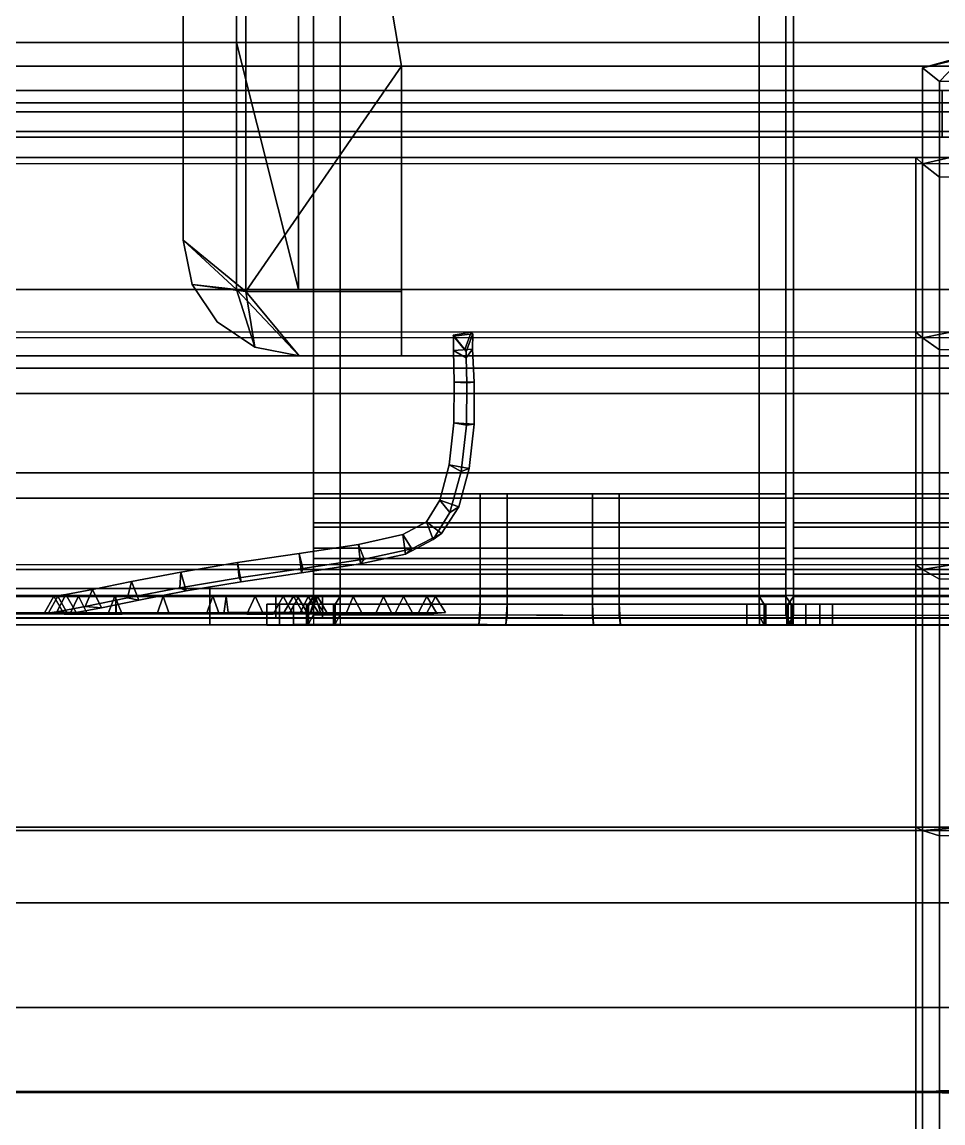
# Model space of a CAD drawing. Extents: x -252 to 252, y 0 to 101.
# Drawn here: x 182.8 to 195.46, y 30.93 to 46.08 of the extents above; entities that cross this region are included whole.
import ezdxf

# ---------------------------------------------------------------- set-up
doc = ezdxf.new("R2010")
doc.units = 0

msp = doc.modelspace()

# ---------------------------------------------------------------- linework, layer by layer
for points in [[(179.276413, 58.108585, 78.057793), (181.416122, 45.471222, 78.057793), (198.326492, 45.471222, 78.057793), (200.466202, 58.108585, 78.057793)], [(179.676422, 58.108585, -203.742203), (181.816132, 45.471222, -203.742203), (198.726501, 45.471222, -203.742203), (200.866211, 58.108585, -203.742203)], [(185.749023, 42.398937, -15.005107), (185.749023, 58.112431, -15.005107), (185.015549, 57.403996, -14.871928), (185.015549, 43.078682, -14.871928)], [(185.015549, 57.403996, -13.650981), (185.876419, 58.108585, -13.257792), (185.876419, 42.374115, -13.257792), (185.015549, 43.078682, -13.650981)], [(185.876419, 42.374115, -13.257792), (185.876419, 58.108585, -13.257792), (188.016129, 45.471222, -13.257792)], [(185.876419, 58.108585, -13.257792), (207.066208, 58.108585, -13.257792), (204.926498, 45.471222, -13.257792), (188.016129, 45.471222, -13.257792)], [(185.015549, 57.403996, -14.871928), (185.015549, 57.403996, -14.706149), (185.015549, 43.078682, -14.706149), (185.015549, 43.078682, -14.871928)], [(185.015549, 43.078682, -13.788058), (185.015549, 43.078682, -14.706149), (185.015549, 57.403996, -14.706149), (185.015549, 57.403996, -13.788051)], [(185.015549, 57.403996, -13.788051), (185.015549, 57.403996, -13.650981), (185.015549, 43.078682, -13.650981), (185.015549, 43.078682, -13.788058)], [(199.800003, 45.799999, 79.805107), (180, 45.799999, 79.805107), (180, 57.200001, 79.805107), (199.800003, 57.200001, 79.805107)], [(200.200012, 45.799999, -201.994888), (180.400009, 45.799999, -201.994888), (180.400009, 57.200001, -201.994888), (200.200012, 57.200001, -201.994888)], [(186.600006, 57.200001, -15.005107), (185.749023, 57.200001, -15.005107), (185.749023, 45.799999, -15.005107), (186.600006, 42.398937, -15.005107)], [(206.400009, 45.799999, -15.005107), (206.400009, 57.200001, -15.005107), (186.600006, 57.200001, -15.005107), (186.600006, 45.799999, -15.005107)], [(186.80603, 39.588352, 77.987602), (186.80603, 39.588352, 77.677361), (186.80603, 49.715637, 77.677361), (186.80603, 49.715637, 77.987602)], [(186.80603, 39.588352, 77.987602), (186.80603, 49.715637, 77.987602), (192.9366, 49.715637, 77.987602), (192.9366, 39.588352, 77.987602)], [(186.80603, 49.715637, 77.677361), (186.80603, 39.588352, 77.677361), (192.9366, 39.588352, 77.677361), (192.9366, 49.715637, 77.677361)], [(187.17395, 39.588352, -203.817276), (187.17395, 39.588352, -204.127518), (187.17395, 49.715637, -204.127518), (187.17395, 49.715637, -203.817276)], [(187.17395, 39.588352, -203.817276), (187.17395, 49.715637, -203.817276), (193.30452, 49.715637, -203.817276), (193.30452, 39.588352, -203.817276)], [(187.17395, 49.715637, -204.127518), (187.17395, 39.588352, -204.127518), (193.30452, 39.588352, -204.127518), (193.30452, 49.715637, -204.127518)], [(192.9366, 39.588352, 77.987602), (192.9366, 49.715637, 77.987602), (192.9366, 49.715637, 77.677361), (192.9366, 39.588352, 77.677361)], [(193.30452, 39.588352, -203.817276), (193.30452, 49.715637, -203.817276), (193.30452, 49.715637, -204.127518), (193.30452, 39.588352, -204.127518)], [(193.406342, 39.588352, -13.103363), (193.406342, 49.715637, -13.103363), (193.406342, 49.715637, -12.793121), (193.406342, 39.588352, -12.793121)], [(199.536911, 39.588352, -13.103363), (199.536911, 49.715637, -13.103363), (193.406342, 49.715637, -13.103363), (193.406342, 39.588352, -13.103363)], [(199.536911, 49.715637, -12.793121), (199.536911, 39.588352, -12.793121), (193.406342, 39.588352, -12.793121), (193.406342, 49.715637, -12.793121)], [(180, 45.799999, 79.805107), (199.800003, 45.799999, 79.805107), (199.800003, 42.398975, 79.805107), (180, 42.398937, 79.805107)], [(180.400009, 45.799999, -201.994888), (200.200012, 45.799999, -201.994888), (200.200012, 42.398975, -201.994888), (180.400009, 42.398937, -201.994888)], [(185.749023, 42.398937, -15.005107), (186.600006, 42.398937, -15.005107), (185.749023, 45.799999, -15.005107)], [(186.600006, 45.799999, -15.005107), (186.600006, 42.398937, -15.005107), (206.400009, 42.398975, -15.005107), (206.400009, 45.799999, -15.005107)], [(195.725952, 45.577396, 122.93531), (195.745941, 45.608158, 123.582314), (195.184677, 45.45192, 123.337318)], [(195.184677, 45.45192, 123.337318), (195.745941, 45.608158, 123.582314), (195.418335, 45.25993, 123.953377)], [(195.418335, 45.25993, 123.953377), (195.745941, 45.608158, 123.582314), (196.104126, 45.266735, 123.931664)], [(181.416122, 45.471222, 78.877983), (181.416122, 41.486526, 78.877983), (198.326492, 41.486526, 78.877983), (198.326492, 45.471222, 78.877983)], [(198.326492, 45.471222, 78.588058), (198.326492, 45.471222, 78.057793), (181.416122, 45.471222, 78.057793), (181.416122, 45.471222, 78.588058)], [(198.326492, 45.471222, 78.588058), (181.416122, 45.471222, 78.588058), (181.416122, 45.471222, 78.877983), (198.326492, 45.471222, 78.877983)], [(181.816132, 45.471222, -202.922012), (181.816132, 41.486526, -202.922012), (198.726501, 41.486526, -202.922012), (198.726501, 45.471222, -202.922012)], [(198.726501, 45.471222, -203.211945), (198.726501, 45.471222, -203.742203), (181.816132, 45.471222, -203.742203), (181.816132, 45.471222, -203.211945)], [(198.726501, 45.471222, -203.211945), (181.816132, 45.471222, -203.211945), (181.816132, 45.471222, -202.922012), (198.726501, 45.471222, -202.922012)], [(185.876419, 42.374115, -13.257792), (188.016129, 45.471222, -13.257792), (188.016129, 42.374119, -13.257792)], [(188.016129, 45.471222, -14.077983), (204.926498, 45.471222, -14.077983), (204.926498, 41.486526, -14.077983), (188.016129, 41.486526, -14.077983)], [(204.926498, 45.471222, -13.788058), (188.016129, 45.471222, -13.788058), (188.016129, 45.471222, -13.257792), (204.926498, 45.471222, -13.257792)], [(188.016129, 45.471222, -13.788058), (188.016129, 45.471222, -14.077983), (188.016129, 41.486526, -14.077983), (188.016129, 41.486526, -13.788058)], [(204.926498, 45.471222, -13.788058), (204.926498, 45.471222, -14.077983), (188.016129, 45.471222, -14.077983), (188.016129, 45.471222, -13.788058)], [(188.016129, 45.471222, -13.788058), (188.016129, 41.486526, -13.788058), (188.016129, 42.374119, -13.257792), (188.016129, 45.471222, -13.257792)], [(195.725952, 44.252926, 122.522285), (195.725952, 45.577396, 122.93531), (195.184677, 45.45192, 123.337318), (195.184677, 44.131115, 122.925682)], [(195.184677, 44.131115, 122.925682), (195.184677, 45.45192, 123.337318), (195.418335, 45.25993, 123.953377), (195.418335, 43.944725, 123.543724)], [(195.418335, 43.944725, 123.543724), (195.418335, 45.25993, 123.953377), (196.104126, 45.266735, 123.931664), (196.104126, 43.951321, 123.521523)], [(195.451782, 44.969196, 122.98333), (195.451782, 45.137424, 123.344154), (177.152664, 45.137424, 123.344032), (177.152664, 44.969196, 122.983208)], [(195.451782, 45.137424, 123.344154), (195.451782, 44.846302, 123.615608), (177.152664, 44.846302, 123.615486), (177.152664, 45.137424, 123.344032)], [(199.65155, 44.969196, -154.254807), (199.65155, 45.137424, -153.893982), (181.352432, 45.137424, -153.894104), (181.352432, 44.969196, -154.254929)], [(199.65155, 45.137424, -153.893982), (199.65155, 44.846302, -153.622528), (181.352432, 44.846302, -153.62265), (181.352432, 45.137424, -153.894104)], [(195.451782, 44.5741, 123.031654), (195.451782, 44.969196, 122.98333), (177.152664, 44.969196, 122.983208), (177.152664, 44.5741, 123.032021)], [(199.65155, 44.5741, -154.206482), (199.65155, 44.969196, -154.254807), (181.352432, 44.969196, -154.254929), (181.352432, 44.5741, -154.206116)], [(195.451782, 44.846302, 123.615608), (195.451782, 44.498142, 123.422798), (177.152664, 44.498142, 123.422676), (177.152664, 44.846302, 123.615486)], [(199.65155, 44.846302, -153.622528), (199.65155, 44.498142, -153.815338), (181.352432, 44.498142, -153.81546), (181.352432, 44.846302, -153.62265)], [(195.451782, 44.498142, 123.422798), (195.451782, 44.5741, 123.031654), (177.152664, 44.5741, 123.032021), (177.152664, 44.498142, 123.422676)], [(199.65155, 44.498142, -153.815338), (199.65155, 44.5741, -154.206482), (181.352432, 44.5741, -154.206116), (181.352432, 44.498142, -153.81546)], [(195.725952, 41.844803, 121.795723), (195.725952, 44.252926, 122.522285), (195.184677, 44.131115, 122.925682), (195.184677, 41.735958, 122.203041)], [(177.571655, 44.216034, 122.643822), (195.092148, 44.214142, 122.650536), (195.184677, 44.131115, 122.925682), (177.478668, 44.133251, 122.918983)], [(177.478668, 41.737545, 122.197304), (177.478668, 44.133251, 122.918983), (195.184677, 44.131115, 122.925682), (195.184677, 41.735958, 122.203041)], [(195.092148, 44.214142, 122.650536), (177.571655, 44.216034, 122.643822), (177.571655, 41.816006, 121.921211), (195.091934, 41.814667, 121.926888)], [(181.771408, 44.216034, -154.594315), (199.291916, 44.214142, -154.587601), (199.384445, 44.131115, -154.312454), (181.678436, 44.133251, -154.319153)], [(181.678436, 41.737545, -155.040833), (181.678436, 44.133251, -154.319153), (199.384445, 44.131115, -154.312454), (199.384445, 41.735958, -155.035095)], [(199.291916, 44.214142, -154.587601), (181.771408, 44.216034, -154.594315), (181.771423, 41.816006, -155.316925), (199.291702, 41.814667, -155.311249)], [(195.092148, 44.214142, 122.650536), (195.091934, 41.814667, 121.926888), (195.184677, 41.735958, 122.203041), (195.184677, 44.131115, 122.925682)], [(195.184677, 41.735958, 122.203041), (195.184677, 44.131115, 122.925682), (195.418335, 43.944725, 123.543724), (195.418335, 41.569405, 122.826469)], [(195.418335, 41.569405, 122.826469), (195.418335, 43.944725, 123.543724), (196.104126, 43.951321, 123.521523), (196.104126, 41.575306, 122.804237)], [(185.749023, 42.398937, -15.005107), (185.015549, 43.078682, -14.871928), (185.136749, 42.46941, -14.871928)], [(185.876419, 42.374115, -13.257792), (185.136749, 42.46941, -13.650981), (185.015549, 43.078682, -13.650981)], [(185.015549, 43.078682, -13.650981), (185.136749, 42.46941, -13.650981), (185.136749, 42.46941, -13.788051), (185.015549, 43.078682, -13.788058)], [(185.136749, 42.46941, -14.706149), (185.136749, 42.46941, -14.871928), (185.015549, 43.078682, -14.871928), (185.015549, 43.078682, -14.706149)], [(185.015549, 43.078682, -13.788058), (185.136749, 42.46941, -13.788051), (185.136749, 42.46941, -14.706149), (185.015549, 43.078682, -14.706149)], [(185.481888, 41.952839, -14.871928), (185.998413, 41.607716, -14.871928), (185.749023, 42.398937, -15.005107), (185.136749, 42.46941, -14.871928)], [(185.876419, 42.374115, -13.257792), (185.998413, 41.607716, -13.650981), (185.481888, 41.952839, -13.650981), (185.136749, 42.46941, -13.650981)], [(185.481888, 41.952839, -13.650981), (185.481888, 41.952839, -13.788051), (185.136749, 42.46941, -13.788051), (185.136749, 42.46941, -13.650981)], [(185.481888, 41.952839, -14.706149), (185.481888, 41.952839, -14.871928), (185.136749, 42.46941, -14.871928), (185.136749, 42.46941, -14.706149)], [(185.481888, 41.952839, -13.788051), (185.481888, 41.952839, -14.706149), (185.136749, 42.46941, -14.706149), (185.136749, 42.46941, -13.788051)], [(180.007706, 41.486526, 79.671928), (179.149017, 42.398937, 79.805107), (200.593613, 42.398975, 79.805107), (199.734909, 41.486526, 79.671928)], [(180.407715, 41.486526, -202.128067), (179.549026, 42.398937, -201.994888), (200.993622, 42.398975, -201.994888), (200.134918, 41.486526, -202.128067)], [(186.607712, 41.486526, -14.871928), (206.334915, 41.486526, -14.871928), (207.193619, 42.398975, -15.005107), (185.749023, 42.398937, -15.005107)], [(186.607712, 41.486526, -14.871928), (185.749023, 42.398937, -15.005107), (185.998413, 41.607716, -14.871928)], [(188.016129, 42.374119, -13.257792), (188.016129, 41.486526, -13.650981), (186.607712, 41.486526, -13.650981), (185.876419, 42.374115, -13.257792)], [(186.607712, 41.486526, -13.650981), (185.998413, 41.607716, -13.650981), (185.876419, 42.374115, -13.257792)], [(188.016129, 41.486526, -13.788058), (188.016129, 41.486526, -13.650981), (188.016129, 42.374119, -13.257792)], [(185.998413, 41.607716, -13.650981), (185.998413, 41.607716, -13.788051), (185.481888, 41.952839, -13.788051), (185.481888, 41.952839, -13.650981)], [(185.998413, 41.607716, -14.706149), (185.998413, 41.607716, -14.871928), (185.481888, 41.952839, -14.871928), (185.481888, 41.952839, -14.706149)], [(185.998413, 41.607716, -13.788051), (185.998413, 41.607716, -14.706149), (185.481888, 41.952839, -14.706149), (185.481888, 41.952839, -13.788051)], [(195.725952, 38.6315, 120.938271), (195.725952, 41.844803, 121.795723), (195.184677, 41.735958, 122.203041), (195.184677, 38.54586, 121.350044)], [(195.184677, 38.54586, 121.350044), (177.478668, 38.547199, 121.344261), (177.478668, 41.737545, 122.197304), (195.184677, 41.735958, 122.203041)], [(177.571655, 41.816006, 121.921211), (177.571655, 38.61351, 121.063759), (195.091934, 38.612377, 121.069954), (195.091934, 41.814667, 121.926888)], [(199.384445, 38.54586, -155.888092), (181.678436, 38.547199, -155.893875), (181.678436, 41.737545, -155.040833), (199.384445, 41.735958, -155.035095)], [(181.771423, 41.816006, -155.316925), (181.771423, 38.61351, -156.174377), (199.291702, 38.612377, -156.168182), (199.291702, 41.814667, -155.311249)], [(188.728714, 41.76976, -14.050262), (188.887634, 41.575516, -14.066254), (188.976868, 41.81049, -14.055511)], [(188.728714, 41.76976, -14.050262), (188.976868, 41.81049, -14.055511), (188.999527, 41.789444, -13.592499), (188.73317, 41.755539, -13.608429)], [(188.887634, 41.575516, -14.066254), (188.728714, 41.76976, -14.050262), (188.73317, 41.755539, -13.608429), (188.908157, 41.547646, -13.697723)], [(188.73317, 41.755539, -13.608429), (188.999527, 41.789444, -13.592499), (188.992493, 41.576355, -13.284698), (188.734268, 41.559429, -13.31723)], [(188.908157, 41.547646, -13.697723), (188.73317, 41.755539, -13.608429), (188.734268, 41.559429, -13.31723), (188.904785, 41.461143, -13.521637)], [(188.976868, 41.81049, -14.055511), (188.887634, 41.575516, -14.066254), (188.908157, 41.547646, -13.697723), (188.999527, 41.789444, -13.592499)], [(188.999527, 41.789444, -13.592499), (188.908157, 41.547646, -13.697723), (188.904785, 41.461143, -13.521637), (188.992493, 41.576355, -13.284698)], [(195.091934, 41.814667, 121.926888), (195.091934, 38.612377, 121.069954), (195.184677, 38.54586, 121.350044), (195.184677, 41.735958, 122.203041)], [(195.184677, 38.54586, 121.350044), (195.184677, 41.735958, 122.203041), (195.418335, 41.569405, 122.826469), (195.418335, 38.414532, 121.982719)], [(186.607712, 41.486526, -13.650981), (186.607712, 41.486526, -13.788051), (185.998413, 41.607716, -13.788051), (185.998413, 41.607716, -13.650981)], [(186.607712, 41.486526, -14.706149), (186.607712, 41.486526, -14.871928), (185.998413, 41.607716, -14.871928), (185.998413, 41.607716, -14.706149)], [(186.607712, 41.486526, -13.788051), (186.607712, 41.486526, -14.706149), (185.998413, 41.607716, -14.706149), (185.998413, 41.607716, -13.788051)], [(188.734268, 41.559429, -13.31723), (188.992493, 41.576355, -13.284698), (189.015457, 41.125591, -13.221588), (188.741882, 41.123478, -13.258453)], [(188.904785, 41.461143, -13.521637), (188.734268, 41.559429, -13.31723), (188.741882, 41.123478, -13.258453), (188.914413, 41.117249, -13.482574)], [(188.992493, 41.576355, -13.284698), (188.904785, 41.461143, -13.521637), (188.914413, 41.117249, -13.482574), (189.015457, 41.125591, -13.221588)], [(195.418335, 38.414532, 121.982719), (195.418335, 41.569405, 122.826469), (196.104126, 41.575306, 122.804237), (196.104126, 38.419178, 121.960014)], [(180.007706, 41.486526, 79.671928), (199.734909, 41.486526, 79.671928), (199.440826, 41.486526, 79.506149), (180.301788, 41.486526, 79.506149)], [(180.301788, 41.486526, 79.506149), (199.440826, 41.486526, 79.506149), (198.326492, 41.486526, 78.877983), (181.416122, 41.486526, 78.877983)], [(180.407715, 41.486526, -202.128067), (200.134918, 41.486526, -202.128067), (199.840836, 41.486526, -202.293854), (180.701797, 41.486526, -202.293854)], [(180.701797, 41.486526, -202.293854), (199.840836, 41.486526, -202.293854), (198.726501, 41.486526, -202.922012), (181.816132, 41.486526, -202.922012)], [(186.607712, 41.486526, -14.871928), (186.607712, 41.486526, -14.706149), (186.901794, 41.486526, -14.706149)], [(186.607712, 41.486526, -14.706149), (186.607712, 41.486526, -13.788051), (186.901794, 41.486526, -14.706149)], [(186.607712, 41.486526, -14.871928), (186.901794, 41.486526, -14.706149), (206.040833, 41.486526, -14.706149), (206.334915, 41.486526, -14.871928)], [(188.016129, 41.486526, -13.650981), (188.016129, 41.486526, -13.788058), (186.607712, 41.486526, -13.788051), (186.607712, 41.486526, -13.650981)], [(188.016129, 41.486526, -14.077983), (186.901794, 41.486526, -14.706149), (186.607712, 41.486526, -13.788051), (188.016129, 41.486526, -13.788058)], [(186.901794, 41.486526, -14.706149), (188.016129, 41.486526, -14.077983), (204.926498, 41.486526, -14.077983), (206.040833, 41.486526, -14.706149)], [(173.486786, 41.317383, 217.815475), (173.486786, 41.317383, 200.198975), (240.904663, 41.317383, 200.198944), (240.904663, 41.317383, 217.815399)], [(173.486786, 41.317383, 217.815475), (240.904663, 41.317383, 217.815399), (240.904663, 39.528076, 217.815399), (173.486786, 39.528076, 217.815475)], [(173.486786, 41.317383, 200.198975), (173.486786, 40.969849, 199.696564), (240.904663, 40.969849, 199.696655), (240.904663, 41.317383, 200.198944)], [(188.741882, 41.123478, -13.258453), (189.015457, 41.125591, -13.221588), (189.016449, 40.545555, -13.238495), (188.735947, 40.564407, -13.276703)], [(188.914413, 41.117249, -13.482574), (188.741882, 41.123478, -13.258453), (188.735947, 40.564407, -13.276703), (188.909851, 40.532238, -13.492706)], [(189.015457, 41.125591, -13.221588), (188.914413, 41.117249, -13.482574), (188.909851, 40.532238, -13.492706), (189.016449, 40.545555, -13.238495)], [(240.904663, 39.87561, 199.696655), (240.904663, 40.969849, 199.696655), (173.486786, 40.969849, 199.696564), (173.486786, 39.87561, 199.696564)], [(188.909851, 40.532238, -13.492706), (188.735947, 40.564407, -13.276703), (188.671143, 39.98661, -13.204376), (188.836777, 39.893131, -13.407928)], [(188.735947, 40.564407, -13.276703), (189.016449, 40.545555, -13.238495), (188.948685, 39.938255, -13.161163), (188.671143, 39.98661, -13.204376)], [(189.016449, 40.545555, -13.238495), (188.909851, 40.532238, -13.492706), (188.836777, 39.893131, -13.407928), (188.948685, 39.938255, -13.161163)], [(173.486786, 39.87561, 199.696564), (173.486786, 39.528076, 200.198975), (240.904663, 39.528076, 200.198944), (240.904663, 39.87561, 199.696655)], [(188.836777, 39.893131, -13.407928), (188.671143, 39.98661, -13.204376), (188.542511, 39.501709, -13.038422), (188.684036, 39.332859, -13.210114)], [(188.671143, 39.98661, -13.204376), (188.948685, 39.938255, -13.161163), (188.804947, 39.407192, -12.977814), (188.542511, 39.501709, -13.038422)], [(188.948685, 39.938255, -13.161163), (188.836777, 39.893131, -13.407928), (188.684036, 39.332859, -13.210114), (188.804947, 39.407192, -12.977814)], [(186.80603, 39.588352, 77.987602), (186.80603, 39.190147, 78.039177), (186.80603, 39.127048, 77.751091), (186.80603, 39.588352, 77.677361)], [(186.80603, 39.190147, 78.039177), (186.80603, 39.588352, 77.987602), (192.9366, 39.588352, 77.987602), (192.9366, 39.190147, 78.039177)], [(186.80603, 39.588352, 77.677361), (186.80603, 39.127048, 77.751091), (192.9366, 39.127048, 77.751091), (192.9366, 39.588352, 77.677361)], [(187.17395, 39.588352, -203.817276), (187.17395, 39.190147, -203.765701), (187.17395, 39.127048, -204.053787), (187.17395, 39.588352, -204.127518)], [(187.17395, 39.190147, -203.765701), (187.17395, 39.588352, -203.817276), (193.30452, 39.588352, -203.817276), (193.30452, 39.190147, -203.765701)], [(187.17395, 39.588352, -204.127518), (187.17395, 39.127048, -204.053787), (193.30452, 39.127048, -204.053787), (193.30452, 39.588352, -204.127518)], [(189.100677, 38.069798, 76.102043), (189.100677, 39.588356, 77.677361), (189.100677, 39.127048, 77.751091)], [(189.100677, 38.069798, 76.102043), (190.641937, 38.069798, 76.102043), (190.641937, 39.588356, 77.677361), (189.100677, 39.588356, 77.677361)], [(189.468597, 38.069798, -205.702835), (189.468597, 39.588356, -204.127518), (189.468597, 39.127048, -204.053787)], [(189.468597, 38.069798, -205.702835), (191.009857, 38.069798, -205.702835), (191.009857, 39.588356, -204.127518), (189.468597, 39.588356, -204.127518)], [(190.641937, 38.069798, 76.102043), (190.641937, 39.127048, 77.751091), (190.641937, 39.588356, 77.677361)], [(191.009857, 38.069798, -205.702835), (191.009857, 39.127048, -204.053787), (191.009857, 39.588356, -204.127518)], [(192.9366, 39.588352, 77.987602), (192.9366, 39.588352, 77.677361), (192.9366, 39.127048, 77.751091), (192.9366, 39.190147, 78.039177)], [(193.30452, 39.588352, -203.817276), (193.30452, 39.588352, -204.127518), (193.30452, 39.127048, -204.053787), (193.30452, 39.190147, -203.765701)], [(193.406342, 39.588352, -13.103363), (193.406342, 39.588352, -12.793121), (193.406342, 39.127048, -12.866852), (193.406342, 39.190147, -13.154938)], [(199.536911, 39.190147, -13.154938), (199.536911, 39.588352, -13.103363), (193.406342, 39.588352, -13.103363), (193.406342, 39.190147, -13.154938)], [(199.536911, 39.588352, -12.793121), (199.536911, 39.127048, -12.866852), (193.406342, 39.127048, -12.866852), (193.406342, 39.588352, -12.793121)], [(240.904663, 39.528076, 217.815399), (240.904663, 39.528076, 200.198944), (173.486786, 39.528076, 200.198975), (173.486786, 39.528076, 217.815475)], [(188.684036, 39.332859, -13.210114), (188.542511, 39.501709, -13.038422), (188.361908, 39.200043, -12.826691), (188.451965, 38.961079, -12.950531)], [(188.542511, 39.501709, -13.038422), (188.804947, 39.407192, -12.977814), (188.568771, 39.040028, -12.721039), (188.361908, 39.200043, -12.826691)], [(188.804947, 39.407192, -12.977814), (188.684036, 39.332859, -13.210114), (188.451965, 38.961079, -12.950531), (188.568771, 39.040028, -12.721039)], [(186.80603, 38.839237, 78.201408), (186.80603, 38.699574, 77.93029), (186.80603, 39.127048, 77.751091), (186.80603, 39.190147, 78.039177)], [(186.80603, 38.839237, 78.201408), (186.80603, 39.190147, 78.039177), (192.9366, 39.190147, 78.039177), (192.9366, 38.839237, 78.201408)], [(186.80603, 39.127048, 77.751091), (186.80603, 38.699574, 77.93029), (192.9366, 38.699574, 77.93029), (192.9366, 39.127048, 77.751091)], [(187.17395, 38.839237, -203.60347), (187.17395, 38.699574, -203.874588), (187.17395, 39.127048, -204.053787), (187.17395, 39.190147, -203.765701)], [(187.17395, 38.839237, -203.60347), (187.17395, 39.190147, -203.765701), (193.30452, 39.190147, -203.765701), (193.30452, 38.839237, -203.60347)], [(187.17395, 39.127048, -204.053787), (187.17395, 38.699574, -203.874588), (193.30452, 38.699574, -203.874588), (193.30452, 39.127048, -204.053787)], [(188.451965, 38.961079, -12.950531), (188.361908, 39.200043, -12.826691), (188.033981, 39.025928, -12.595428), (188.073578, 38.759224, -12.69278)], [(188.361908, 39.200043, -12.826691), (188.568771, 39.040028, -12.721039), (188.159622, 38.830177, -12.443573), (188.033981, 39.025928, -12.595428)], [(189.100677, 38.069798, 76.102043), (189.100677, 39.127048, 77.751091), (189.100677, 38.699574, 77.93029)], [(189.468597, 38.069798, -205.702835), (189.468597, 39.127048, -204.053787), (189.468597, 38.699574, -203.874588)], [(190.641937, 38.069798, 76.102043), (190.641937, 38.699574, 77.93029), (190.641937, 39.127048, 77.751091)], [(191.009857, 38.069798, -205.702835), (191.009857, 38.699574, -203.874588), (191.009857, 39.127048, -204.053787)], [(192.9366, 38.839237, 78.201408), (192.9366, 39.190147, 78.039177), (192.9366, 39.127048, 77.751091), (192.9366, 38.699574, 77.93029)], [(193.30452, 38.839237, -203.60347), (193.30452, 39.190147, -203.765701), (193.30452, 39.127048, -204.053787), (193.30452, 38.699574, -203.874588)], [(193.406342, 38.839237, -13.317169), (193.406342, 39.190147, -13.154938), (193.406342, 39.127048, -12.866852), (193.406342, 38.699574, -13.046051)], [(199.536911, 38.839237, -13.317169), (199.536911, 39.190147, -13.154938), (193.406342, 39.190147, -13.154938), (193.406342, 38.839237, -13.317169)], [(199.536911, 39.127048, -12.866852), (199.536911, 38.699574, -13.046051), (193.406342, 38.699574, -13.046051), (193.406342, 39.127048, -12.866852)], [(188.073578, 38.759224, -12.69278), (188.033981, 39.025928, -12.595428), (187.426666, 38.89159, -12.382111), (187.451141, 38.624393, -12.475128)], [(188.033981, 39.025928, -12.595428), (188.159622, 38.830177, -12.443573), (187.501648, 38.687141, -12.209869), (187.426666, 38.89159, -12.382111)], [(188.568771, 39.040028, -12.721039), (188.451965, 38.961079, -12.950531), (188.073578, 38.759224, -12.69278), (188.159622, 38.830177, -12.443573)], [(187.451141, 38.624393, -12.475128), (187.426666, 38.89159, -12.382111), (186.611481, 38.766823, -12.232635), (186.642578, 38.501907, -12.327423)], [(187.426666, 38.89159, -12.382111), (187.501648, 38.687141, -12.209869), (186.657883, 38.559124, -12.054901), (186.611481, 38.766823, -12.232635)], [(186.80603, 38.481049, 78.427666), (186.80603, 38.27792, 78.255852), (186.80603, 38.699574, 77.93029), (186.80603, 38.839237, 78.201408)], [(186.80603, 38.481049, 78.427666), (186.80603, 38.839237, 78.201408), (192.9366, 38.839237, 78.201408), (192.9366, 38.481049, 78.427666)], [(187.17395, 38.481049, -203.377213), (187.17395, 38.27792, -203.549026), (187.17395, 38.699574, -203.874588), (187.17395, 38.839237, -203.60347)], [(187.17395, 38.481049, -203.377213), (187.17395, 38.839237, -203.60347), (193.30452, 38.839237, -203.60347), (193.30452, 38.481049, -203.377213)], [(188.159622, 38.830177, -12.443573), (188.073578, 38.759224, -12.69278), (187.451141, 38.624393, -12.475128), (187.501648, 38.687141, -12.209869)], [(192.9366, 38.481049, 78.427666), (192.9366, 38.839237, 78.201408), (192.9366, 38.699574, 77.93029), (192.9366, 38.27792, 78.255852)], [(193.30452, 38.481049, -203.377213), (193.30452, 38.839237, -203.60347), (193.30452, 38.699574, -203.874588), (193.30452, 38.27792, -203.549026)], [(193.406342, 38.481049, -13.543427), (193.406342, 38.839237, -13.317169), (193.406342, 38.699574, -13.046051), (193.406342, 38.27792, -13.371613)], [(199.536911, 38.481049, -13.543427), (199.536911, 38.839237, -13.317169), (193.406342, 38.839237, -13.317169), (193.406342, 38.481049, -13.543427)], [(185.762955, 38.641129, -12.191376), (185.783569, 38.430084, -12.01413), (184.968735, 38.294968, -12.117218), (184.980026, 38.51123, -12.286896)], [(185.811615, 38.37854, -12.286957), (185.762955, 38.641129, -12.191376), (184.980026, 38.51123, -12.286896), (185.053848, 38.251812, -12.378876)], [(186.642578, 38.501907, -12.327423), (186.611481, 38.766823, -12.232635), (185.762955, 38.641129, -12.191376), (185.811615, 38.37854, -12.286957)], [(186.611481, 38.766823, -12.232635), (186.657883, 38.559124, -12.054901), (185.783569, 38.430084, -12.01413), (185.762955, 38.641129, -12.191376)], [(187.501648, 38.687141, -12.209869), (187.451141, 38.624393, -12.475128), (186.642578, 38.501907, -12.327423), (186.657883, 38.559124, -12.054901)], [(186.80603, 38.699574, 77.93029), (186.80603, 38.27792, 78.255852), (192.9366, 38.27792, 78.255852), (192.9366, 38.699574, 77.93029)], [(187.17395, 38.699574, -203.874588), (187.17395, 38.27792, -203.549026), (193.30452, 38.27792, -203.549026), (193.30452, 38.699574, -203.874588)], [(189.100677, 38.069798, 76.102043), (189.100677, 38.699574, 77.93029), (189.100677, 38.27792, 78.255913)], [(189.468597, 38.069798, -205.702835), (189.468597, 38.699574, -203.874588), (189.468597, 38.27792, -203.548965)], [(190.641937, 38.069798, 76.102043), (190.641937, 38.27792, 78.255913), (190.641937, 38.699574, 77.93029)], [(191.009857, 38.069798, -205.702835), (191.009857, 38.27792, -203.548965), (191.009857, 38.699574, -203.874588)], [(199.536911, 38.699574, -13.046051), (199.536911, 38.27792, -13.371613), (193.406342, 38.27792, -13.371613), (193.406342, 38.699574, -13.046051)], [(177.478668, 34.953819, 120.599174), (177.478668, 38.547199, 121.344261), (195.184677, 38.54586, 121.350044), (195.184677, 34.953133, 120.604897)], [(195.091934, 38.612377, 121.069954), (177.571655, 38.61351, 121.063759), (177.571655, 34.998692, 120.315727), (195.091934, 34.998444, 120.321968)], [(181.678436, 34.953819, -156.638962), (181.678436, 38.547199, -155.893875), (199.384445, 38.54586, -155.888092), (199.384445, 34.953133, -156.63324)], [(199.291702, 38.612377, -156.168182), (181.771423, 38.61351, -156.174377), (181.771423, 34.998692, -156.922409), (199.291702, 34.998444, -156.916168)], [(184.980026, 38.51123, -12.286896), (184.968735, 38.294968, -12.117218), (184.248764, 38.157505, -12.389679), (184.302353, 38.381943, -12.53598)], [(185.053848, 38.251812, -12.378876), (184.980026, 38.51123, -12.286896), (184.302353, 38.381943, -12.53598), (184.405441, 38.126137, -12.615814)], [(186.657883, 38.559124, -12.054901), (186.642578, 38.501907, -12.327423), (185.811615, 38.37854, -12.286957), (185.783569, 38.430084, -12.01413)], [(195.091934, 38.612377, 121.069954), (195.091934, 34.998444, 120.321968), (195.184677, 34.953133, 120.604897), (195.184677, 38.54586, 121.350044)], [(195.725952, 35.000023, 120.186333), (195.725952, 38.6315, 120.938271), (195.184677, 38.54586, 121.350044), (195.184677, 34.953133, 120.604897)], [(195.184677, 34.953133, 120.604897), (195.184677, 38.54586, 121.350044), (195.418335, 38.414532, 121.982719), (195.418335, 34.881378, 121.246361)], [(184.302353, 38.381943, -12.53598), (184.248764, 38.157505, -12.389679), (183.667328, 38.035919, -12.868317), (183.765381, 38.269661, -12.967438)], [(184.405441, 38.126137, -12.615814), (184.302353, 38.381943, -12.53598), (183.765381, 38.269661, -12.967438), (183.893005, 38.017204, -13.025421)], [(185.783569, 38.430084, -12.01413), (185.811615, 38.37854, -12.286957), (185.053848, 38.251812, -12.378876), (184.968735, 38.294968, -12.117218)], [(186.80603, 38.175068, 78.928276), (186.80603, 37.922325, 78.798515), (186.80603, 38.27792, 78.255852), (186.80603, 38.481049, 78.427666)], [(186.80603, 38.175068, 78.928276), (186.80603, 38.481049, 78.427666), (192.9366, 38.481049, 78.427666), (192.9366, 38.175068, 78.928276)], [(187.17395, 38.175068, -202.876602), (187.17395, 37.922325, -203.006363), (187.17395, 38.27792, -203.549026), (187.17395, 38.481049, -203.377213)], [(187.17395, 38.175068, -202.876602), (187.17395, 38.481049, -203.377213), (193.30452, 38.481049, -203.377213), (193.30452, 38.175068, -202.876602)], [(192.9366, 38.175068, 78.928276), (192.9366, 38.481049, 78.427666), (192.9366, 38.27792, 78.255852), (192.9366, 37.915459, 78.798515)], [(193.30452, 38.175068, -202.876602), (193.30452, 38.481049, -203.377213), (193.30452, 38.27792, -203.549026), (193.30452, 37.915459, -203.006363)], [(193.406342, 38.175068, -14.044037), (193.406342, 38.481049, -13.543427), (193.406342, 38.27792, -13.371613), (193.406342, 37.915459, -13.914276)], [(199.536911, 38.175068, -14.044037), (199.536911, 38.481049, -13.543427), (193.406342, 38.481049, -13.543427), (193.406342, 38.175068, -14.044037)], [(195.418335, 34.881378, 121.246361), (195.418335, 38.414532, 121.982719), (196.104126, 38.419178, 121.960014), (196.104126, 34.883923, 121.223671)], [(200.961395, 38.283257, 92.498344), (178.781219, 38.283257, 92.498344), (178.781219, 38.283257, 86.0158), (200.961395, 38.283257, 86.0158)], [(200.961395, 38.190533, 92.653862), (178.781219, 38.190533, 92.653862), (178.781219, 38.283257, 92.498344), (200.961395, 38.283257, 92.498344)], [(178.781219, 38.187382, 85.878349), (200.961395, 38.187382, 85.878349), (200.961395, 38.283257, 86.0158), (178.781219, 38.283257, 86.0158)], [(200.961395, 37.876339, 92.653862), (178.781219, 37.876339, 92.653862), (178.781219, 38.190533, 92.653862), (200.961395, 38.190533, 92.653862)], [(200.961395, 38.187382, 85.878349), (178.781219, 38.187382, 85.878349), (178.781219, 37.87949, 85.878349), (200.961395, 37.87949, 85.878349)], [(201.329315, 38.283257, -189.306534), (179.149139, 38.283257, -189.306534), (179.149139, 38.283257, -195.789078), (201.329315, 38.283257, -195.789078)], [(201.329315, 38.190533, -189.151016), (179.149139, 38.190533, -189.151016), (179.149139, 38.283257, -189.306534), (201.329315, 38.283257, -189.306534)], [(179.149139, 38.187382, -195.926529), (201.329315, 38.187382, -195.926529), (201.329315, 38.283257, -195.789078), (179.149139, 38.283257, -195.789078)], [(201.329315, 37.876339, -189.151016), (179.149139, 37.876339, -189.151016), (179.149139, 38.190533, -189.151016), (201.329315, 38.190533, -189.151016)], [(201.329315, 38.187382, -195.926529), (179.149139, 38.187382, -195.926529), (179.149139, 37.87949, -195.926529), (201.329315, 37.87949, -195.926529)], [(183.40062, 38.20134, -13.626251), (183.275482, 37.962494, -13.580048), (183.100296, 37.940353, -14.47348), (183.233932, 38.180092, -14.47641)], [(183.540939, 37.952663, -13.657318), (183.40062, 38.20134, -13.626251), (183.233932, 38.180092, -14.47641), (183.378387, 37.93383, -14.477753)], [(183.765381, 38.269661, -12.967438), (183.667328, 38.035919, -12.868317), (183.275482, 37.962494, -13.580048), (183.40062, 38.20134, -13.626251)], [(183.893005, 38.017204, -13.025421), (183.765381, 38.269661, -12.967438), (183.40062, 38.20134, -13.626251), (183.540939, 37.952663, -13.657318)], [(184.968735, 38.294968, -12.117218), (185.053848, 38.251812, -12.378876), (184.405441, 38.126137, -12.615814), (184.248764, 38.157505, -12.389679)], [(185.381531, 38.283257, -27.614105), (207.561722, 38.283257, -27.614105), (207.561722, 38.283257, -21.131561), (185.381531, 38.283257, -21.131561)], [(185.381531, 38.283257, -27.614105), (185.381531, 38.283257, -21.131561), (185.381531, 37.783615, -21.131561), (185.381531, 37.783615, -27.614105)], [(185.381531, 38.190533, -27.769623), (207.561722, 38.190533, -27.769623), (207.561722, 38.283257, -27.614105), (185.381531, 38.283257, -27.614105)], [(185.381531, 37.876339, -27.769623), (185.381531, 38.190533, -27.769623), (185.381531, 38.283257, -27.614105), (185.381531, 37.783615, -27.614105)], [(207.561722, 38.187382, -20.99411), (185.381531, 38.187382, -20.99411), (185.381531, 38.283257, -21.131561), (207.561722, 38.283257, -21.131561)], [(185.381531, 38.187382, -20.99411), (185.381531, 37.87949, -20.99411), (185.381531, 37.783615, -21.131561), (185.381531, 38.283257, -21.131561)], [(185.381531, 37.876339, -27.769623), (207.561722, 37.876339, -27.769623), (207.561722, 38.190533, -27.769623), (185.381531, 38.190533, -27.769623)], [(185.381531, 38.187382, -20.99411), (207.561722, 38.187382, -20.99411), (207.561722, 37.87949, -20.99411), (185.381531, 37.87949, -20.99411)], [(186.287231, 38.187382, -20.751801), (186.929428, 38.187382, -20.751801), (186.929428, 37.87949, -20.751801), (186.287231, 37.87949, -20.751801)], [(186.287231, 38.187382, -20.99411), (186.929428, 38.187382, -20.99411), (186.929428, 38.187382, -20.751801), (186.287231, 38.187382, -20.751801)], [(186.287231, 38.187382, -20.99411), (186.287231, 38.187382, -20.751801), (186.287231, 37.87949, -20.751801), (186.287231, 37.87949, -20.99411)], [(186.80603, 38.27792, 78.255852), (186.80603, 37.922325, 78.798515), (192.9366, 37.915459, 78.798515), (192.9366, 38.27792, 78.255852)], [(186.929428, 38.187382, -20.751801), (186.929428, 38.187382, -20.99411), (186.929428, 37.87949, -20.99411), (186.929428, 37.87949, -20.751801)], [(187.17395, 38.27792, -203.549026), (187.17395, 37.922325, -203.006363), (193.30452, 37.915459, -203.006363), (193.30452, 38.27792, -203.549026)], [(189.100677, 38.069798, 76.102043), (189.100677, 38.27792, 78.255913), (189.100677, 37.915459, 78.798515)], [(189.468597, 38.069798, -205.702835), (189.468597, 38.27792, -203.548965), (189.468597, 37.915459, -203.006363)], [(190.641937, 38.069798, 76.102043), (190.641937, 37.915459, 78.798515), (190.641937, 38.27792, 78.255913)], [(191.009857, 38.069798, -205.702835), (191.009857, 37.915459, -203.006363), (191.009857, 38.27792, -203.548965)], [(199.536911, 38.27792, -13.371613), (199.536911, 37.922325, -13.914276), (193.406342, 37.915459, -13.914276), (193.406342, 38.27792, -13.371613)], [(182.372192, 38.176937, -12.085907), (184.090088, 38.176952, -11.93985), (184.086014, 37.951225, -11.800995), (182.335648, 37.95129, -11.952423)], [(182.403687, 37.935654, -12.210968), (184.091644, 37.936054, -12.068634), (184.090088, 38.176952, -11.93985), (182.372192, 38.176937, -12.085907)], [(183.233932, 38.180092, -14.47641), (183.100296, 37.940353, -14.47348), (183.159012, 37.939308, -15.416595), (183.2883, 38.1786, -15.382904)], [(183.2883, 38.1786, -15.382904), (183.159012, 37.939308, -15.416595), (183.459625, 37.939632, -16.296234), (183.573578, 38.178543, -16.227509)], [(183.378387, 37.93383, -14.477753), (183.233932, 38.180092, -14.47641), (183.2883, 38.1786, -15.382904), (183.429138, 37.932774, -15.348602)], [(183.667328, 38.035919, -12.868317), (183.893005, 38.017204, -13.025421), (183.540939, 37.952663, -13.657318), (183.275482, 37.962494, -13.580048)], [(183.429138, 37.932774, -15.348602), (183.2883, 38.1786, -15.382904), (183.573578, 38.178543, -16.227509), (183.699707, 37.932457, -16.155243)], [(183.573578, 38.178543, -16.227509), (183.459625, 37.939632, -16.296234), (183.983582, 37.939438, -17.028778), (184.075668, 38.178616, -16.931488)], [(183.699707, 37.932457, -16.155243), (183.573578, 38.178543, -16.227509), (184.075668, 38.178616, -16.931488), (184.177261, 37.93298, -16.828217)], [(184.248764, 38.157505, -12.389679), (184.405441, 38.126137, -12.615814), (183.893005, 38.017204, -13.025421), (183.667328, 38.035919, -12.868317)], [(184.075668, 38.178616, -16.931488), (183.983582, 37.939438, -17.028778), (184.657516, 37.937588, -17.583099), (184.737762, 38.178864, -17.471039)], [(184.177261, 37.93298, -16.828217), (184.075668, 38.178616, -16.931488), (184.737762, 38.178864, -17.471039), (184.820679, 37.935333, -17.355927)], [(184.090088, 38.176952, -11.93985), (185.605682, 38.176853, -12.142792), (185.634445, 37.952206, -12.009186), (184.086014, 37.951225, -11.800995)], [(184.091644, 37.936054, -12.068634), (185.573486, 37.934612, -12.26889), (185.605682, 38.176853, -12.142792), (184.090088, 38.176952, -11.93985)], [(184.737762, 38.178864, -17.471039), (184.657516, 37.937588, -17.583099), (185.336151, 37.935085, -18.040375), (185.423386, 38.17886, -17.928558)], [(184.820679, 37.935333, -17.355927), (184.737762, 38.178864, -17.471039), (185.423386, 38.17886, -17.928558), (185.50824, 37.93755, -17.820038)], [(185.423386, 38.17886, -17.928558), (185.336151, 37.935085, -18.040375), (185.891739, 37.931831, -18.49472), (186.006393, 38.178471, -18.404999)], [(185.50824, 37.93755, -17.820038), (185.423386, 38.17886, -17.928558), (186.006393, 38.178471, -18.404999), (186.112839, 37.939888, -18.326263)], [(185.573486, 37.934612, -12.26889), (186.756638, 37.933323, -12.863312), (186.832092, 38.176716, -12.756317), (185.605682, 38.176853, -12.142792)], [(185.605682, 38.176853, -12.142792), (186.832092, 38.176716, -12.756317), (186.903091, 37.952763, -12.641754), (185.634445, 37.952206, -12.009186)], [(186.006393, 38.178471, -18.404999), (185.891739, 37.931831, -18.49472), (186.250778, 37.931152, -19.067108), (186.390152, 38.178329, -19.022797)], [(186.112839, 37.939888, -18.326263), (186.006393, 38.178471, -18.404999), (186.390152, 38.178329, -19.022797), (186.516769, 37.940636, -18.987762)], [(186.164856, 38.069798, 82.414116), (186.164856, 37.782326, 82.414116), (186.735901, 37.796062, 79.494438), (186.735901, 38.069798, 79.494438)], [(186.164856, 38.069798, 82.414116), (186.735901, 38.069798, 79.494438), (193.006714, 38.069798, 79.494438), (193.577774, 38.069798, 82.414116)], [(193.402206, 38.069798, 82.656425), (186.340408, 38.069798, 82.656425), (186.164856, 38.069798, 82.414116), (193.577774, 38.069798, 82.414116)], [(186.340408, 38.069798, 82.656425), (186.340408, 37.782326, 82.656425), (186.164856, 37.782326, 82.414116), (186.164856, 38.069798, 82.414116)], [(186.390152, 38.178329, -19.022797), (186.250778, 37.931152, -19.067108), (186.390152, 37.935085, -19.86264), (186.531601, 38.178848, -19.84848)], [(193.026443, 38.069798, 82.811821), (186.716187, 38.069798, 82.811821), (186.340408, 38.069798, 82.656425), (193.402206, 38.069798, 82.656425)], [(186.716187, 38.069798, 82.811821), (186.716187, 37.782326, 82.811821), (186.340408, 37.782326, 82.656425), (186.340408, 38.069798, 82.656425)], [(186.516769, 37.940636, -18.987762), (186.390152, 38.178329, -19.022797), (186.531601, 38.178848, -19.84848), (186.668442, 37.937889, -19.834564)], [(186.531601, 38.178848, -19.84848), (186.390152, 37.935085, -19.86264), (186.471481, 37.941975, -20.881561), (186.598083, 38.160301, -20.879242)], [(186.722656, 37.943161, -20.876923), (186.598083, 38.160301, -20.879242), (186.471481, 37.941975, -20.881561)], [(186.668442, 37.937889, -19.834564), (186.531601, 38.178848, -19.84848), (186.598083, 38.160301, -20.879242), (186.722656, 37.943161, -20.876923)], [(186.532776, 38.069798, -199.390762), (186.532776, 37.782326, -199.390762), (187.103821, 37.796062, -202.31044), (187.103821, 38.069798, -202.31044)], [(186.532776, 38.069798, -199.390762), (187.103821, 38.069798, -202.31044), (193.374634, 38.069798, -202.31044), (193.945694, 38.069798, -199.390762)], [(193.770126, 38.069798, -199.148453), (186.708328, 38.069798, -199.148453), (186.532776, 38.069798, -199.390762), (193.945694, 38.069798, -199.390762)], [(186.708328, 38.069798, -199.148453), (186.708328, 37.782326, -199.148453), (186.532776, 37.782326, -199.390762), (186.532776, 38.069798, -199.390762)], [(186.759262, 37.942646, -19.784882), (186.616577, 37.941921, -20.381195), (186.733795, 38.17617, -20.398529), (186.86084, 38.176033, -19.84494)], [(186.616577, 37.941921, -20.381195), (186.685974, 37.941513, -20.919769), (186.805603, 38.171051, -20.904755), (186.733795, 38.17617, -20.398529)], [(193.394363, 38.069798, -198.993057), (187.084106, 38.069798, -198.993057), (186.708328, 38.069798, -199.148453), (193.770126, 38.069798, -199.148453)], [(187.084106, 38.069798, -198.993057), (187.084106, 37.782326, -198.993057), (186.708328, 37.782326, -199.148453), (186.708328, 38.069798, -199.148453)], [(186.716187, 37.782326, 82.811821), (186.716187, 38.069798, 82.811821), (193.026443, 38.069798, 82.811821), (193.026443, 37.782326, 82.811821)], [(186.86084, 38.176033, -19.84494), (186.733795, 38.17617, -20.398529), (186.881897, 37.944992, -20.414398), (186.993317, 37.944641, -19.914032)], [(186.733795, 38.17617, -20.398529), (186.805603, 38.171051, -20.904755), (186.942856, 37.951504, -20.887054), (186.881897, 37.944992, -20.414398)], [(186.735901, 38.069798, 79.494438), (186.735901, 37.796062, 79.494438), (186.80603, 37.922325, 78.798515), (186.80603, 38.175068, 78.928276)], [(186.735901, 38.069798, 79.494438), (186.80603, 38.175068, 78.928276), (192.9366, 38.175068, 78.928276), (193.006714, 38.069798, 79.494438)], [(186.756638, 37.933323, -12.863312), (187.65892, 37.934479, -13.961029), (187.767746, 38.176853, -13.88974), (186.832092, 38.176716, -12.756317)], [(187.254288, 37.938877, -19.094818), (186.759262, 37.942646, -19.784882), (186.86084, 38.176033, -19.84494), (187.35434, 38.176872, -19.169281)], [(186.832092, 38.176716, -12.756317), (187.767746, 38.176853, -13.88974), (187.879166, 37.951866, -13.810944), (186.903091, 37.952763, -12.641754)], [(187.35434, 38.176872, -19.169281), (186.86084, 38.176033, -19.84494), (186.993317, 37.944641, -19.914032), (187.469818, 37.948811, -19.255219)], [(187.084106, 37.782326, -198.993057), (187.084106, 38.069798, -198.993057), (193.394363, 38.069798, -198.993057), (193.394363, 37.782326, -198.993057)], [(187.103821, 38.069798, -202.31044), (187.103821, 37.796062, -202.31044), (187.17395, 37.922325, -203.006363), (187.17395, 38.175068, -202.876602)], [(187.103821, 38.069798, -202.31044), (187.17395, 38.175068, -202.876602), (193.30452, 38.175068, -202.876602), (193.374634, 38.069798, -202.31044)], [(187.926331, 37.934662, -18.219818), (187.254288, 37.938877, -19.094818), (187.35434, 38.176872, -19.169281), (188.043503, 38.176872, -18.275726)], [(188.043503, 38.176872, -18.275726), (187.35434, 38.176872, -19.169281), (187.469818, 37.948811, -19.255219), (188.168854, 37.951729, -18.330658)], [(187.65892, 37.934479, -13.961029), (188.240097, 37.935043, -15.48288), (188.365173, 38.176895, -15.4487), (187.767746, 38.176853, -13.88974)], [(187.767746, 38.176853, -13.88974), (188.365173, 38.176895, -15.4487), (188.496552, 37.95174, -15.408539), (187.879166, 37.951866, -13.810944)], [(188.355576, 37.933338, -17.023895), (187.926331, 37.934662, -18.219818), (188.043503, 38.176872, -18.275726), (188.486115, 38.176712, -17.033661)], [(188.486115, 38.176712, -17.033661), (188.043503, 38.176872, -18.275726), (188.168854, 37.951729, -18.330658), (188.620911, 37.952824, -17.035736)], [(188.240097, 37.935043, -15.48288), (188.355576, 37.933338, -17.023895), (188.486115, 38.176712, -17.033661), (188.365173, 38.176895, -15.4487)], [(188.365173, 38.176895, -15.4487), (188.486115, 38.176712, -17.033661), (188.620911, 37.952824, -17.035736), (188.496552, 37.95174, -15.408539)], [(189.100677, 38.069798, 76.102043), (189.083054, 37.782326, 76.102043), (190.659576, 37.782326, 76.102043), (190.641937, 38.069798, 76.102043)], [(189.083054, 37.782326, 76.102043), (189.100677, 38.069798, 76.102043), (189.100677, 37.915459, 78.798515), (189.083054, 37.789196, 79.494438)], [(189.468597, 38.069798, -205.702835), (189.450974, 37.782326, -205.702835), (191.027496, 37.782326, -205.702835), (191.009857, 38.069798, -205.702835)], [(189.450974, 37.782326, -205.702835), (189.468597, 38.069798, -205.702835), (189.468597, 37.915459, -203.006363), (189.450974, 37.789196, -202.31044)], [(190.641937, 38.069798, 76.102043), (190.659576, 37.782326, 76.102043), (190.659576, 37.782326, 79.494438), (190.641937, 37.915459, 78.798515)], [(191.009857, 38.069798, -205.702835), (191.027496, 37.782326, -205.702835), (191.027496, 37.782326, -202.31044), (191.009857, 37.915459, -203.006363)], [(192.765167, 37.782326, -17.529877), (192.765167, 38.069798, -17.529877), (193.336227, 38.069798, -14.610199), (193.336227, 37.782326, -14.610199)], [(200.178085, 38.069798, -17.529877), (199.60704, 38.069798, -14.610199), (193.336227, 38.069798, -14.610199), (192.765167, 38.069798, -17.529877)], [(192.940735, 37.782326, -17.772186), (192.940735, 38.069798, -17.772186), (192.765167, 38.069798, -17.529877), (192.765167, 37.782326, -17.529877)], [(192.940735, 38.069798, -17.772186), (200.002518, 38.069798, -17.772186), (200.178085, 38.069798, -17.529877), (192.765167, 38.069798, -17.529877)], [(193.006714, 38.069798, 79.494438), (192.9366, 38.175068, 78.928276), (192.9366, 37.915459, 78.798515), (193.006714, 37.782326, 79.494438)], [(193.316498, 37.782326, -17.927582), (193.316498, 38.069798, -17.927582), (192.940735, 38.069798, -17.772186), (192.940735, 37.782326, -17.772186)], [(193.316498, 38.069798, -17.927582), (199.626755, 38.069798, -17.927582), (200.002518, 38.069798, -17.772186), (192.940735, 38.069798, -17.772186)], [(193.577774, 37.782326, 82.414116), (193.577774, 38.069798, 82.414116), (193.006714, 38.069798, 79.494438), (193.006714, 37.782326, 79.494438)], [(193.026443, 37.782326, 82.811821), (193.026443, 38.069798, 82.811821), (193.402206, 38.069798, 82.656425), (193.402206, 37.782326, 82.656425)], [(193.374634, 38.069798, -202.31044), (193.30452, 38.175068, -202.876602), (193.30452, 37.915459, -203.006363), (193.374634, 37.782326, -202.31044)], [(199.626755, 37.782326, -17.927582), (199.626755, 38.069798, -17.927582), (193.316498, 38.069798, -17.927582), (193.316498, 37.782326, -17.927582)], [(193.336227, 38.069798, -14.610199), (193.406342, 38.175068, -14.044037), (193.406342, 37.915459, -13.914276), (193.336227, 37.782326, -14.610199)], [(199.60704, 38.069798, -14.610199), (199.536911, 38.175068, -14.044037), (193.406342, 38.175068, -14.044037), (193.336227, 38.069798, -14.610199)], [(193.945694, 37.782326, -199.390762), (193.945694, 38.069798, -199.390762), (193.374634, 38.069798, -202.31044), (193.374634, 37.782326, -202.31044)], [(193.394363, 37.782326, -198.993057), (193.394363, 38.069798, -198.993057), (193.770126, 38.069798, -199.148453), (193.770126, 37.782326, -199.148453)], [(193.402206, 37.782326, 82.656425), (193.402206, 38.069798, 82.656425), (193.577774, 38.069798, 82.414116), (193.577774, 37.782326, 82.414116)], [(193.770126, 37.782326, -199.148453), (193.770126, 38.069798, -199.148453), (193.945694, 38.069798, -199.390762), (193.945694, 37.782326, -199.390762)], [(200.961395, 37.87949, 85.878349), (178.781219, 37.87949, 85.878349), (178.781219, 37.783615, 86.0158), (200.961395, 37.783615, 86.0158)], [(201.329315, 37.87949, -195.926529), (179.149139, 37.87949, -195.926529), (179.149139, 37.783615, -195.789078), (201.329315, 37.783615, -195.789078)], [(182.335648, 37.95129, -11.952423), (184.086014, 37.951225, -11.800995), (184.091644, 37.936054, -12.068634), (182.403687, 37.935654, -12.210968)], [(183.275482, 37.962494, -13.580048), (183.540939, 37.952663, -13.657318), (183.378387, 37.93383, -14.477753), (183.100296, 37.940353, -14.47348)], [(183.100296, 37.940353, -14.47348), (183.378387, 37.93383, -14.477753), (183.429138, 37.932774, -15.348602), (183.159012, 37.939308, -15.416595)], [(183.159012, 37.939308, -15.416595), (183.429138, 37.932774, -15.348602), (183.699707, 37.932457, -16.155243), (183.459625, 37.939632, -16.296234)], [(183.459625, 37.939632, -16.296234), (183.699707, 37.932457, -16.155243), (184.177261, 37.93298, -16.828217), (183.983582, 37.939438, -17.028778)], [(183.983582, 37.939438, -17.028778), (184.177261, 37.93298, -16.828217), (184.820679, 37.935333, -17.355927), (184.657516, 37.937588, -17.583099)], [(184.086014, 37.951225, -11.800995), (185.634445, 37.952206, -12.009186), (185.573486, 37.934612, -12.26889), (184.091644, 37.936054, -12.068634)], [(184.657516, 37.937588, -17.583099), (184.820679, 37.935333, -17.355927), (185.50824, 37.93755, -17.820038), (185.336151, 37.935085, -18.040375)], [(185.336151, 37.935085, -18.040375), (185.50824, 37.93755, -17.820038), (186.112839, 37.939888, -18.326263), (185.891739, 37.931831, -18.49472)], [(185.381531, 37.87949, -20.99411), (207.561722, 37.87949, -20.99411), (207.561722, 37.783615, -21.131561), (185.381531, 37.783615, -21.131561)], [(185.634445, 37.952206, -12.009186), (186.903091, 37.952763, -12.641754), (186.756638, 37.933323, -12.863312), (185.573486, 37.934612, -12.26889)], [(185.891739, 37.931831, -18.49472), (186.112839, 37.939888, -18.326263), (186.516769, 37.940636, -18.987762), (186.250778, 37.931152, -19.067108)], [(186.250778, 37.931152, -19.067108), (186.516769, 37.940636, -18.987762), (186.668442, 37.937889, -19.834564), (186.390152, 37.935085, -19.86264)], [(186.287231, 37.87949, -20.751801), (186.929428, 37.87949, -20.751801), (186.929428, 37.87949, -20.99411), (186.287231, 37.87949, -20.99411)], [(186.390152, 37.935085, -19.86264), (186.668442, 37.937889, -19.834564), (186.722656, 37.943161, -20.876923), (186.471481, 37.941975, -20.881561)], [(186.881897, 37.944992, -20.414398), (186.942856, 37.951504, -20.887054), (186.685974, 37.941513, -20.919769), (186.616577, 37.941921, -20.381195)], [(186.993317, 37.944641, -19.914032), (186.881897, 37.944992, -20.414398), (186.616577, 37.941921, -20.381195), (186.759262, 37.942646, -19.784882)], [(186.903091, 37.952763, -12.641754), (187.879166, 37.951866, -13.810944), (187.65892, 37.934479, -13.961029), (186.756638, 37.933323, -12.863312)], [(187.469818, 37.948811, -19.255219), (186.993317, 37.944641, -19.914032), (186.759262, 37.942646, -19.784882), (187.254288, 37.938877, -19.094818)], [(186.80603, 37.922325, 78.798515), (186.80603, 37.782326, 79.494438), (193.006714, 37.782326, 79.494438), (192.9366, 37.915459, 78.798515)], [(187.17395, 37.922325, -203.006363), (187.17395, 37.782326, -202.31044), (193.374634, 37.782326, -202.31044), (193.30452, 37.915459, -203.006363)], [(188.168854, 37.951729, -18.330658), (187.469818, 37.948811, -19.255219), (187.254288, 37.938877, -19.094818), (187.926331, 37.934662, -18.219818)], [(187.879166, 37.951866, -13.810944), (188.496552, 37.95174, -15.408539), (188.240097, 37.935043, -15.48288), (187.65892, 37.934479, -13.961029)], [(188.620911, 37.952824, -17.035736), (188.168854, 37.951729, -18.330658), (187.926331, 37.934662, -18.219818), (188.355576, 37.933338, -17.023895)], [(188.496552, 37.95174, -15.408539), (188.620911, 37.952824, -17.035736), (188.355576, 37.933338, -17.023895), (188.240097, 37.935043, -15.48288)], [(199.536911, 37.922325, -13.914276), (199.536911, 37.782326, -14.610199), (193.336227, 37.782326, -14.610199), (193.406342, 37.915459, -13.914276)], [(249.150925, 37.783615, 63.716614), (249.150925, 37.783615, 104.179993), (137.246628, 37.783615, 104.179993), (137.246628, 37.783615, 63.716614)], [(137.246628, 37.783615, 104.179993), (249.150925, 37.783615, 104.179993), (249.150986, 33.95929, 104.179993), (137.246689, 33.95929, 104.168884)], [(249.150925, 37.783615, 63.716614), (137.246628, 37.783615, 63.716614), (137.246689, 33.95929, 63.727722), (249.150986, 33.95929, 63.73877)], [(249.151031, 37.783615, -40.155052), (137.246735, 37.783615, -40.155052), (137.246674, 33.95929, -40.155052), (249.15097, 33.95929, -40.143944)], [(137.246735, 37.783615, 0.308327), (249.151031, 37.783615, 0.308327), (249.15097, 33.95929, 0.297218), (137.246674, 33.95929, 0.286171)], [(137.246735, 37.783615, 0.308327), (137.246735, 37.783615, -40.155052), (249.151031, 37.783615, -40.155052), (249.151031, 37.783615, 0.308327)], [(140.374695, 37.783615, -218.707199), (251.525314, 37.783615, -218.70723), (211.061951, 37.783615, -178.243851), (140.374695, 37.783615, -178.24382)], [(251.522583, 33.95929, -218.704483), (251.525314, 37.783615, -218.70723), (140.374695, 37.783615, -218.707199), (140.374756, 33.95929, -218.696091)], [(211.077377, 33.95929, -178.259293), (140.374756, 33.95929, -178.254959), (140.374695, 37.783615, -178.24382), (211.061951, 37.783615, -178.243851)], [(178.781219, 37.876339, 92.653862), (200.961395, 37.876339, 92.653862), (200.961395, 37.783615, 92.498344), (178.781219, 37.783615, 92.498344)], [(200.961395, 37.783615, 86.0158), (178.781219, 37.783615, 86.0158), (178.781219, 37.783615, 92.498344), (200.961395, 37.783615, 92.498344)], [(179.149139, 37.876339, -189.151016), (201.329315, 37.876339, -189.151016), (201.329315, 37.783615, -189.306534), (179.149139, 37.783615, -189.306534)], [(201.329315, 37.783615, -195.789078), (179.149139, 37.783615, -195.789078), (179.149139, 37.783615, -189.306534), (201.329315, 37.783615, -189.306534)], [(207.561722, 37.876339, -27.769623), (185.381531, 37.876339, -27.769623), (185.381531, 37.783615, -27.614105), (207.561722, 37.783615, -27.614105)], [(185.381531, 37.783615, -21.131561), (207.561722, 37.783615, -21.131561), (207.561722, 37.783615, -27.614105), (185.381531, 37.783615, -27.614105)], [(186.735901, 37.796062, 79.494438), (186.164856, 37.782326, 82.414116), (193.577774, 37.782326, 82.414116), (193.006714, 37.782326, 79.494438)], [(186.340408, 37.782326, 82.656425), (193.402206, 37.782326, 82.656425), (193.577774, 37.782326, 82.414116), (186.164856, 37.782326, 82.414116)], [(186.716187, 37.782326, 82.811821), (193.026443, 37.782326, 82.811821), (193.402206, 37.782326, 82.656425), (186.340408, 37.782326, 82.656425)], [(187.103821, 37.796062, -202.31044), (186.532776, 37.782326, -199.390762), (193.945694, 37.782326, -199.390762), (193.374634, 37.782326, -202.31044)], [(186.708328, 37.782326, -199.148453), (193.770126, 37.782326, -199.148453), (193.945694, 37.782326, -199.390762), (186.532776, 37.782326, -199.390762)], [(187.084106, 37.782326, -198.993057), (193.394363, 37.782326, -198.993057), (193.770126, 37.782326, -199.148453), (186.708328, 37.782326, -199.148453)], [(190.659576, 37.782326, 76.102043), (189.083054, 37.782326, 76.102043), (189.083054, 37.789196, 79.494438), (190.659576, 37.782326, 79.494438)], [(191.027496, 37.782326, -205.702835), (189.450974, 37.782326, -205.702835), (189.450974, 37.789196, -202.31044), (191.027496, 37.782326, -202.31044)], [(199.60704, 37.796062, -14.610199), (200.178085, 37.782326, -17.529877), (192.765167, 37.782326, -17.529877), (193.336227, 37.782326, -14.610199)], [(200.002518, 37.782326, -17.772186), (192.940735, 37.782326, -17.772186), (192.765167, 37.782326, -17.529877), (200.178085, 37.782326, -17.529877)], [(199.626755, 37.782326, -17.927582), (193.316498, 37.782326, -17.927582), (192.940735, 37.782326, -17.772186), (200.002518, 37.782326, -17.772186)], [(195.725952, 31.337872, 119.782509), (195.725952, 35.000023, 120.186333), (195.184677, 34.953133, 120.604897), (195.184677, 31.350771, 120.203072)], [(195.184677, 31.350771, 120.203072), (177.478668, 31.3508, 120.196831), (177.478668, 34.953819, 120.599174), (195.184677, 34.953133, 120.604897)], [(177.571655, 34.998692, 120.315727), (177.571457, 31.362648, 119.909859), (195.091949, 31.361679, 119.916084), (195.091934, 34.998444, 120.321968)], [(199.384445, 31.350771, -157.035065), (181.678436, 31.3508, -157.041306), (181.678436, 34.953819, -156.638962), (199.384445, 34.953133, -156.63324)], [(181.771423, 34.998692, -156.922409), (181.771225, 31.362648, -157.328278), (199.291718, 31.361679, -157.322052), (199.291702, 34.998444, -156.916168)], [(195.091934, 34.998444, 120.321968), (195.091949, 31.361679, 119.916084), (195.184677, 31.350771, 120.203072), (195.184677, 34.953133, 120.604897)], [(195.184677, 31.350771, 120.203072), (195.184677, 34.953133, 120.604897), (195.418335, 34.881378, 121.246361), (195.418335, 31.370859, 120.848442)], [(195.418335, 31.370859, 120.848442), (195.418335, 34.881378, 121.246361), (196.104126, 34.883923, 121.223671), (196.104126, 31.37015, 120.825722)], [(249.15097, 33.95929, 0.297218), (249.15097, 33.95929, -40.143944), (137.246674, 33.95929, -40.155052), (137.246674, 33.95929, 0.286171)], [(137.246689, 33.95929, 63.727722), (137.246689, 33.95929, 104.168884), (249.150986, 33.95929, 104.179993), (249.150986, 33.95929, 63.73877)], [(251.522583, 33.95929, -218.704483), (140.374756, 33.95929, -218.696091), (140.374756, 33.95929, -178.254959), (211.077377, 33.95929, -178.259293)], [(142.14592, 33.95929, -218.685074), (142.145889, 32.518917, -218.685135), (249.927292, 32.518917, -218.685135), (251.378708, 33.95929, -218.685074)], [(251.367661, 33.95929, -216.914017), (249.927292, 32.518917, -216.914017), (142.145889, 32.518917, -216.913956), (142.145889, 33.95929, -216.913895)], [(249.927292, 32.518917, -216.914017), (249.927292, 32.518917, -218.685135), (142.145889, 32.518917, -218.685135), (142.145889, 32.518917, -216.913956)], [(195.184677, 28.085831, 120.306038), (195.184677, 31.350771, 120.203072), (195.418335, 31.370859, 120.848442), (195.418335, 28.18792, 120.943123)], [(195.418335, 28.18792, 120.943123), (195.418335, 31.370859, 120.848442), (196.104126, 31.37015, 120.825722), (196.104126, 28.184299, 120.920418)], [(177.478668, 28.08486, 120.299828), (177.478668, 31.3508, 120.196831), (195.184677, 31.350771, 120.203072), (195.184677, 28.085831, 120.306038)], [(195.091949, 31.361679, 119.916084), (177.571457, 31.362648, 119.909859), (177.571716, 28.05822, 120.014549), (195.092224, 28.057987, 120.02076)], [(181.678436, 28.08486, -156.938309), (181.678436, 31.3508, -157.041306), (199.384445, 31.350771, -157.035065), (199.384445, 28.085831, -156.932098)], [(199.291718, 31.361679, -157.322052), (181.771225, 31.362648, -157.328278), (181.771469, 28.05822, -157.223587), (199.291992, 28.057987, -157.217377)], [(195.091949, 31.361679, 119.916084), (195.092224, 28.057987, 120.02076), (195.184677, 28.085831, 120.306038), (195.184677, 31.350771, 120.203072)], [(195.725952, 28.019117, 119.8899), (195.725952, 31.337872, 119.782509), (195.184677, 31.350771, 120.203072), (195.184677, 28.085831, 120.306038)]]:
    msp.add_3dface(points)

doc.saveas('drawing.dxf')
